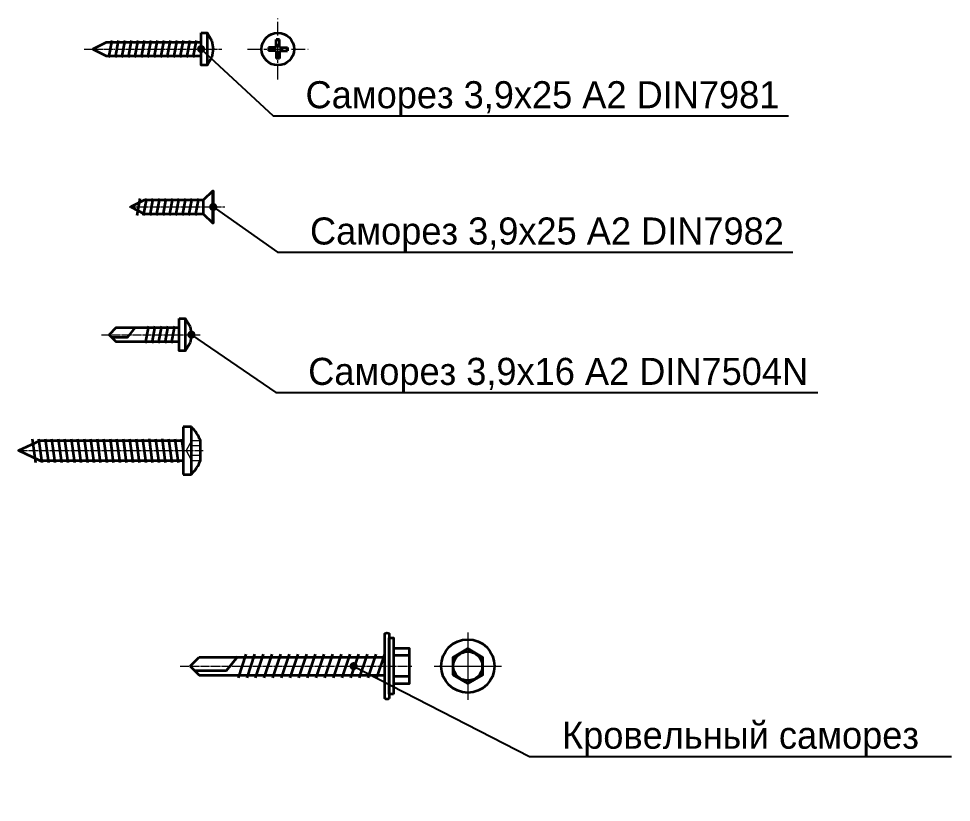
# Model space of a CAD drawing. Header units: millimetres. Extents: x -29692 to 34729, y -8412 to 43293.
# Drawn here: x -16166.9 to -15951.4, y -3656.6 to -3475.5 of the extents above; entities that cross this region are included whole.
import ezdxf
from ezdxf import colors
from ezdxf.entities.mleader import LeaderData, LeaderLine
from ezdxf.math import Vec2, Vec3

# ---------------------------------------------------------------- set-up
doc = ezdxf.new("R2010")
doc.units = ezdxf.units.MM
for name, pattern in [('CENTER', [50.8, 31.75, -6.35, 6.35, -6.35]), ('GOST2.303 5', [24, 20, -1.5, 1, -1.5]), ('JIS_02_4.0', [5.5, 4, -1.5])]:
    doc.linetypes.add(name, pattern=pattern)
for name, color, linetype, lineweight in [('_0_001_Профили', 150, 'Continuous', 35), ('Axis-', 30, 'GOST2.303 5', 9), ('Line4-', 96, 'JIS_02_4.0', 9)]:
    doc.layers.add(name, color=color, linetype=linetype, lineweight=lineweight)
doc.layers.add('Text2-', color=144, linetype='Continuous')
doc.styles.add('alt', font='OpenGostTypeA.ttf')

# ---------------------------------------------------------------- blocks, each defined once
blk = doc.blocks.new('*U499')
for p, q in [((0.39, 2.19), (-0.39, 2.19)), ((-0.39, 0.39), (-0.39, 2.19)), ((0.39, 0.39), (0.39, 2.19)), ((-2.19, 0.39), (-2.19, -0.39)), ((-0.39, 0.39), (-2.19, 0.39)), ((0.39, 0.39), (2.19, 0.39)), ((2.19, 0.39), (2.19, -0.39)), ((-0.39, -0.39), (-2.19, -0.39)), ((-0.39, -0.39), (-0.39, -2.19)), ((0.39, -0.39), (2.19, -0.39)), ((0.39, -0.39), (0.39, -2.19)), ((0.39, -2.19), (-0.39, -2.19))]:
    blk.add_line(p, q)
blk.add_circle((0, 0), 3.75)
at = {"layer": 'Axis-', "linetype": 'CENTER', "ltscale": 0.1}
for p, q in [((0, -7.03), (0, 7.03)), ((-7.03, 0), (7.03, 0))]:
    blk.add_line(p, q, dxfattribs=at)
blk = doc.blocks.new('_DotSmall')
blk.add_hatch(color=0).paths.add_polyline_path([(-0.125, 0, 1), (0.125, 0, 1)])
blk = doc.blocks.new('*U523')
for p, q in [((-7.12, 1.95), (-7.88, -1.95)), ((-5.62, 1.95), (-6.38, -1.95)), ((-4.12, 1.95), (-4.88, -1.95)), ((-2.62, 1.95), (-3.38, -1.95)), ((-1.12, 1.95), (-1.88, -1.95))]:
    blk.add_line(p, q)
blk.add_lwpolyline([(0, 3.75), (1.39, 3.75), (1.39, -3.75), (0, -3.75)], close=True)
for points in [[(1.39, 3.75), (2.52, 1.87), (2.8, 0), (2.52, -1.88), (1.39, -3.75)], [(0, 1.55), (-14.65, 1.55), (-16.2, 0), (-14.65, -1.55), (0, -1.55)], [(-10.28, 1.55), (-12.08, -0.68), (-15.53, -0.68)]]:
    blk.add_lwpolyline(points)
at = {"layer": 'Axis-', "ltscale": 0.1}
blk.add_line((-18, 0), (4.8, 0), dxfattribs=at)
blk = doc.blocks.new('*U522')
for p, q in [((-20.62, 1.95), (-21.38, -1.95)), ((-19.12, 1.95), (-19.88, -1.95)), ((-17.62, 1.95), (-18.38, -1.95)), ((-16.12, 1.95), (-16.88, -1.95)), ((-14.62, 1.95), (-15.38, -1.95)), ((-13.12, 1.95), (-13.88, -1.95)), ((-11.62, 1.95), (-12.38, -1.95)), ((-10.12, 1.95), (-10.88, -1.95)), ((-8.62, 1.95), (-9.38, -1.95)), ((-7.12, 1.95), (-7.88, -1.95)), ((-5.62, 1.95), (-6.38, -1.95)), ((-4.12, 1.95), (-4.88, -1.95)), ((-2.62, 1.95), (-3.38, -1.95)), ((-1.12, 1.95), (-1.88, -1.95))]:
    blk.add_line(p, q)
blk.add_lwpolyline([(0, 3.75), (1.39, 3.75), (1.39, -3.75), (0, -3.75)], close=True)
for points in [[(1.39, 3.75), (2.52, 1.88), (2.8, 0), (2.52, -1.88), (1.39, -3.75)], [(0, 1.55), (-21.93, 1.55), (-25, 0), (-21.93, -1.55), (0, -1.55)]]:
    blk.add_lwpolyline(points)
at = {"layer": 'Axis-', "ltscale": 0.1}
blk.add_line((-27, 0), (4.8, 0), dxfattribs=at)
blk = doc.blocks.new('*U520')
for p, q in [((-2.41, 5.73), (-2.41, 2)), ((2.41, 5.73), (2.41, 2)), ((-2.08, -42.92), (-2.08, 0)), ((-2.08, -4.99), (-2.08, 0)), ((2.08, -42.92), (2.08, 0)), ((2.08, -4.23), (2.08, 0)), ((-2.75, -0.09), (2.75, -1.91)), ((-2.75, -2.09), (2.75, -3.91)), ((-2.75, -4.09), (2.75, -5.91)), ((-2.75, -6.09), (2.75, -7.91)), ((-2.75, -8.09), (2.75, -9.91)), ((-2.75, -10.09), (2.75, -11.91)), ((-2.75, -12.09), (2.75, -13.91)), ((-2.75, -14.09), (2.75, -15.91)), ((-2.75, -16.09), (2.75, -17.91)), ((-2.75, -18.09), (2.75, -19.91)), ((-2.75, -20.09), (2.75, -21.91)), ((-2.75, -22.09), (2.75, -23.91)), ((-2.75, -24.09), (2.75, -25.91)), ((-2.75, -26.09), (2.75, -27.91)), ((-2.75, -28.09), (2.75, -29.91)), ((-2.75, -30.09), (2.75, -31.91)), ((-2.75, -32.09), (2.75, -33.91)), ((1.04, -36.56), (-2.21, -33.98)), ((1.04, -43.96), (1.04, -36.56)), ((0, -45), (-2.08, -42.92)), ((0, -45), (2.08, -42.92))]:
    blk.add_line(p, q)
for points in [[(4.03, 2), (4.03, 5.73), (-4.03, 5.73), (-4.03, 2)], [(-4.03, 1), (4.03, 1)]]:
    blk.add_lwpolyline(points)
blk.add_lwpolyline([(7.5, 1, -0.33895), (7.5, 0), (-7.5, 0, -0.33895), (-7.5, 1)], format="xyb", close=True)
blk.add_lwpolyline([(6.5, 2), (6.5, 1), (-6.5, 1), (-6.5, 2)], close=True)
at = {"layer": 'Axis-', "ltscale": 0.1}
blk.add_line((0, -47.28), (0, 6.28), dxfattribs=at)
blk = doc.blocks.new('*U608')
at = {"layer": '_0_001_Профили', "color": 110}
for p, q in [((-16.92, 1.95), (-17.68, -1.95)), ((-15.42, 1.95), (-16.18, -1.95)), ((-13.92, 1.95), (-14.68, -1.95)), ((-12.42, 1.95), (-13.18, -1.95)), ((-10.92, 1.95), (-11.68, -1.95)), ((-9.42, 1.95), (-10.18, -1.95)), ((-7.92, 1.95), (-8.68, -1.95)), ((-6.42, 1.95), (-7.18, -1.95)), ((-4.92, 1.95), (-5.68, -1.95)), ((-3.42, 1.95), (-4.18, -1.95))]:
    blk.add_line(p, q, dxfattribs=at)
for points in [[(-0.1, 3.75), (-2.3, 1.55), (-2.3, -1.55), (-0.1, -3.75), (-0.1, 3.75)], [(-2.3, 1.55), (-15.93, 1.55), (-19, 0), (-15.93, -1.55), (-2.3, -1.55)]]:
    blk.add_lwpolyline(points, dxfattribs=at)
blk.add_lwpolyline([(-0.1, 3.75), (0, 3.75), (0, -3.75), (-0.1, -3.75)], close=True, dxfattribs=at)
at = {"layer": 'Axis-', "ltscale": 0.1}
blk.add_line((-19.4, 0), (2.7, 0), dxfattribs=at)
blk = doc.blocks.new('КС-сверху')
blk.add_lwpolyline([(-3.49, -2.02), (0, -4.03), (3.49, -2.02), (3.49, 2.02), (0, 4.03), (-3.49, 2.02)], close=True)
for radius in [6.16, 3.35]:
    blk.add_circle((0, 0), radius)
at = {"layer": 'Axis-'}
for p, q in [((0, 7.8), (0, -7.8)), ((-7.8, 0), (7.8, 0))]:
    blk.add_line(p, q, dxfattribs=at)
blk = doc.blocks.new('*U521')
for p, q in [((-1.92, 5.5), (0, 5.5)), ((-1.92, -5.5), (-1.92, 5.5)), ((0, 5.5), (0, -5.5)), ((0.38, 2.75), (0, 0)), ((1.88, 2.75), (1.13, -2.75)), ((1.88, 2.75), (1.5, 0)), ((3.38, 2.75), (2.63, -2.75)), ((3.38, 2.75), (2.63, -2.75)), ((3.38, 2.75), (3, 0)), ((4.88, 2.75), (4.13, -2.75)), ((4.88, 2.75), (4.13, -2.75)), ((4.88, 2.75), (4.5, 0)), ((6.38, 2.75), (5.63, -2.75)), ((6.38, 2.75), (5.63, -2.75)), ((6.38, 2.75), (6, 0)), ((7.88, 2.75), (7.13, -2.75)), ((7.88, 2.75), (7.13, -2.75)), ((7.88, 2.75), (7.5, 0)), ((9.38, 2.75), (8.63, -2.75)), ((9.38, 2.75), (8.63, -2.75)), ((9.38, 2.75), (9, 0)), ((10.88, 2.75), (10.13, -2.75)), ((10.88, 2.75), (10.13, -2.75)), ((10.88, 2.75), (10.5, 0)), ((12.38, 2.75), (11.63, -2.75)), ((12.38, 2.75), (11.63, -2.75)), ((12.38, 2.75), (12, 0)), ((13.88, 2.75), (13.13, -2.75)), ((13.88, 2.75), (13.13, -2.75)), ((13.88, 2.75), (13.5, 0)), ((15.38, 2.75), (14.63, -2.75)), ((15.38, 2.75), (14.63, -2.75)), ((15.38, 2.75), (15, 0)), ((16.88, 2.75), (16.13, -2.75)), ((16.88, 2.75), (16.13, -2.75)), ((16.88, 2.75), (16.5, 0)), ((18.38, 2.75), (17.63, -2.75)), ((18.38, 2.75), (17.63, -2.75)), ((18.38, 2.75), (18, 0)), ((19.88, 2.75), (19.13, -2.75)), ((19.88, 2.75), (19.13, -2.75)), ((19.88, 2.75), (19.5, 0)), ((21.38, 2.75), (20.63, -2.75)), ((21.38, 2.75), (20.63, -2.75)), ((21.38, 2.75), (21, 0)), ((22.88, 2.75), (22.13, -2.75)), ((22.88, 2.75), (22.13, -2.75)), ((22.88, 2.75), (22.5, 0)), ((24.38, 2.75), (23.63, -2.75)), ((24.38, 2.75), (23.63, -2.75)), ((24.38, 2.75), (24, 0)), ((25.88, 2.75), (25.13, -2.75)), ((25.88, 2.75), (25.13, -2.75)), ((25.88, 2.75), (25.5, 0)), ((27.38, 2.75), (26.63, -2.75)), ((27.38, 2.75), (26.63, -2.75)), ((27.38, 2.75), (27, 0)), ((28.88, 2.75), (28.13, -2.75)), ((28.88, 2.75), (28.13, -2.75)), ((28.88, 2.75), (28.5, 0)), ((30.38, 2.75), (29.63, -2.75)), ((30.38, 2.75), (29.63, -2.75)), ((30.38, 2.75), (30, 0)), ((31.88, 2.75), (31.13, -2.75)), ((31.88, 2.75), (31.13, -2.75)), ((31.88, 2.75), (31.5, 0)), ((33.38, 2.75), (32.63, -2.75)), ((33.38, 2.75), (32.63, -2.75)), ((34.88, 2.75), (34.13, -2.75)), ((0, -5.5), (-1.92, -5.5))]:
    blk.add_line(p, q)
blk.add_lwpolyline([(-1.92, -5.5, -0.099035), (-4, -2.31), (-4, 0), (-4, 2.31, -0.099035), (-1.92, 5.5)], format="xyb")
blk.add_lwpolyline([(0, -2.35), (33, -2.35), (38, 0), (33, 2.35), (0, 2.35)])
at = {"layer": 'Axis-', "ltscale": 0.1}
blk.add_line((38, 0), (-4.6, 0), dxfattribs=at)
at = {"layer": 'Line4-'}
for points in [[(-4, 2.25), (-1.97, 2.25), (-0.67, 0), (-1.97, -2.25), (-4, -2.25), (-4, 2.25)], [(-4, 1.13), (-1.97, 1.13)], [(-4, -1.12), (-1.97, -1.12)]]:
    blk.add_lwpolyline(points, dxfattribs=at)
blk.add_lwpolyline([(-1.97, 2.25, -0.309401), (-1.97, 1.13, -0.154701), (-1.97, -1.12, -0.309401), (-1.97, -2.25)], format="xyb", dxfattribs=at)

msp = doc.modelspace()

# ---------------------------------------------------------------- block references
at = {"layer": '_0_001_Профили', "transparency": 33554687}
for name, p in [('*U499', (-16106.993, -3482.52)), ('*U522', (-16124.734, -3482.52))]:
    msp.add_blockref(name, p, dxfattribs=at)

# ---------------------------------------------------------------- leaders
at = {"layer": 'Text2-', "transparency": 33554687}
ml = msp.add_multileader_mtext('Standard', dxfattribs=at)
ml.set_content('Саморез 3,9х16 A2 DIN7504N', color=256, style='alt')
ml.set_leader_properties(color=256, linetype='ByLayer', lineweight=-3)
ml.set_arrow_properties(name='DOTSMALL')
ml.build(insert=Vec2(0, 0))
ml.multileader.update_dxf_attribs({"has_dogleg": 0, "text_left_attachment_type": 6, "text_right_attachment_type": 6, "dogleg_length": 0.36, "arrow_head_size": 7.5, "scale": 2.5})
ctx = ml.context
ctx.base_point, ctx.scale, ctx.char_height, ctx.arrow_head_size, ctx.landing_gap_size, ctx.plane_origin = Vec3(-16107.489, -3561.906), 2.5, 6.25, 7.5, 7.5, Vec3(-16086.239, -3638.734)
ctx.left_attachment, ctx.right_attachment = 6, 6
notes = []
notes.append((ctx, [(0, (1, 1, 0), (-16108.389, -3561.906), (1, 0), 0.9, [(0, [(-16126.965, -3548.516)], 0, [])])]))
ctx.mtext.insert, ctx.mtext.flow_direction = Vec3(-16099.989, -3553.871), 5
ctx.mtext.has_bg_fill, ctx.mtext.bg_color, ctx.mtext.bg_scale_factor, ctx.mtext.bg_transparency, ctx.mtext.use_window_bg_color = 1, -1027028792, 1.5, 0, 1
at = {"layer": 'Text2-', "lineweight": 9, "transparency": 33554687}
ml = msp.add_multileader_mtext('Standard', dxfattribs=at)
ml.set_content('Кровельный саморез', color=256, style='alt')
ml.set_leader_properties(color=256, linetype='ByLayer', lineweight=-3)
ml.set_arrow_properties(name='DOTSMALL')
ml.build(insert=Vec2(0, 0))
ml.multileader.update_dxf_attribs({"has_dogleg": 0, "text_left_attachment_type": 6, "text_right_attachment_type": 6, "dogleg_length": 0.36, "arrow_head_size": 7.5, "scale": 2.5})
ctx = ml.context
ctx.base_point, ctx.scale, ctx.char_height, ctx.arrow_head_size, ctx.landing_gap_size, ctx.plane_origin = Vec3(-16048.82, -3645.981), 2.5, 6.25, 7.5, 7.5, Vec3(-15942.36, -3838.585)
ctx.left_attachment, ctx.right_attachment = 6, 6
notes.append((ctx, [(1, (1, 1, 0), (-16049.72, -3645.981), (1, 0), 0.9, [(0, [(-16089.493, -3625.1)], 0, [])])]))
ctx.mtext.insert, ctx.mtext.flow_direction = Vec3(-16041.32, -3637.945), 5
ctx.mtext.has_bg_fill, ctx.mtext.bg_color, ctx.mtext.bg_scale_factor, ctx.mtext.bg_transparency, ctx.mtext.use_window_bg_color = 1, -1027028792, 1.5, 0, 1
for ctx, leaders in notes:
    for number, flags, end, landing, length, lines in leaders:
        leader = LeaderData()
        leader.index, (leader.has_last_leader_line, leader.has_dogleg_vector, leader.attachment_direction) = number, flags
        leader.last_leader_point, leader.dogleg_vector, leader.dogleg_length = Vec3(end), Vec3(landing), length
        for number, points, colour, breaks in lines:
            line = LeaderLine()
            line.index, line.vertices, line.color, line.breaks = number, Vec3.list(points), colors.encode_raw_color(colour), breaks
            leader.lines.append(line)
        ctx.leaders.append(leader)

# ---------------------------------------------------------------- next in the draw order: block references
at = {"layer": '_0_001_Профили', "transparency": 33554687}
for name, p in [('*U523', (-16129.765, -3548.516)), ('КС-сверху', (-16063.104, -3625.1, 2803))]:
    msp.add_blockref(name, p, dxfattribs=at)
at = {"layer": '_0_001_Профили', "xscale": -1}
msp.add_blockref('*U521', (-16128.883, -3575.312), dxfattribs=at)
at = {"layer": '_0_001_Профили', "transparency": 33554687, "rotation": 270}
msp.add_blockref('*U520', (-16082.291, -3625.1, 2803), dxfattribs=at)

# ---------------------------------------------------------------- next in the draw order: leaders
at = {"layer": '_0_001_Профили', "transparency": 33554687}
ml = msp.add_multileader_mtext('Standard', dxfattribs=at)
ml.set_content('Саморез 3,9х25 A2 DIN7981', color=256, style='alt')
ml.set_leader_properties(color=256, linetype='ByLayer', lineweight=-3)
ml.set_arrow_properties(name='DOTSMALL')
ml.build(insert=Vec2(0, 0))
ml.multileader.update_dxf_attribs({"has_dogleg": 0, "text_left_attachment_type": 6, "text_right_attachment_type": 6, "dogleg_length": 0.36, "arrow_head_size": 7.5, "scale": 2.5})
ctx = ml.context
ctx.base_point, ctx.scale, ctx.char_height, ctx.arrow_head_size, ctx.landing_gap_size, ctx.plane_origin = Vec3(-16108.099, -3497.978), 2.5, 6.25, 7.5, 7.5, Vec3(-16093.544, -3523.813)
ctx.left_attachment, ctx.right_attachment = 6, 6
notes = []
notes.append((ctx, [(0, (1, 1, 0), (-16108.999, -3497.978), (1, 0), 0.9, [(0, [(-16124.734, -3482.52)], 0, [])])]))
ctx.mtext.insert, ctx.mtext.flow_direction = Vec3(-16100.599, -3489.943), 5
ctx.mtext.has_bg_fill, ctx.mtext.bg_color, ctx.mtext.bg_scale_factor, ctx.mtext.bg_transparency, ctx.mtext.use_window_bg_color = 1, -1027028792, 1.5, 0, 1
for ctx, leaders in notes:
    for number, flags, end, landing, length, lines in leaders:
        leader = LeaderData()
        leader.index, (leader.has_last_leader_line, leader.has_dogleg_vector, leader.attachment_direction) = number, flags
        leader.last_leader_point, leader.dogleg_vector, leader.dogleg_length = Vec3(end), Vec3(landing), length
        for number, points, colour, breaks in lines:
            line = LeaderLine()
            line.index, line.vertices, line.color, line.breaks = number, Vec3.list(points), colors.encode_raw_color(colour), breaks
            leader.lines.append(line)
        ctx.leaders.append(leader)

# ---------------------------------------------------------------- next in the draw order: leaders
at = {"layer": 'Text2-', "transparency": 33554687}
ml = msp.add_multileader_mtext('Standard', dxfattribs=at)
ml.set_content('Саморез 3,9х25 A2 DIN7982', color=256, style='alt')
ml.set_leader_properties(color=256, linetype='ByLayer', lineweight=-3)
ml.set_arrow_properties(name='DOTSMALL')
ml.build(insert=Vec2(0, 0))
ml.multileader.update_dxf_attribs({"has_dogleg": 0, "text_left_attachment_type": 6, "text_right_attachment_type": 6, "dogleg_length": 0.36, "arrow_head_size": 7.5, "scale": 2.5})
ctx = ml.context
ctx.base_point, ctx.scale, ctx.char_height, ctx.arrow_head_size, ctx.landing_gap_size, ctx.plane_origin = Vec3(-16107.064, -3529.47), 2.5, 6.25, 7.5, 7.5, Vec3(-16095.523, -3605.144)
ctx.left_attachment, ctx.right_attachment = 6, 6
notes = []
notes.append((ctx, [(0, (1, 1, 0), (-16107.964, -3529.47), (1, 0), 0.9, [(0, [(-16121.927, -3519.009)], 0, [])])]))
ctx.mtext.insert, ctx.mtext.flow_direction = Vec3(-16099.564, -3521.434), 5
ctx.mtext.has_bg_fill, ctx.mtext.bg_color, ctx.mtext.bg_scale_factor, ctx.mtext.bg_transparency, ctx.mtext.use_window_bg_color = 1, -1027028792, 1.5, 0, 1
for ctx, leaders in notes:
    for number, flags, end, landing, length, lines in leaders:
        leader = LeaderData()
        leader.index, (leader.has_last_leader_line, leader.has_dogleg_vector, leader.attachment_direction) = number, flags
        leader.last_leader_point, leader.dogleg_vector, leader.dogleg_length = Vec3(end), Vec3(landing), length
        for number, points, colour, breaks in lines:
            line = LeaderLine()
            line.index, line.vertices, line.color, line.breaks = number, Vec3.list(points), colors.encode_raw_color(colour), breaks
            leader.lines.append(line)
        ctx.leaders.append(leader)

# ---------------------------------------------------------------- next in the draw order: block references
at = {"layer": '_0_001_Профили', "transparency": 33554687}
msp.add_blockref('*U608', (-16121.927, -3519.009), dxfattribs=at)

doc.saveas('drawing.dxf')
